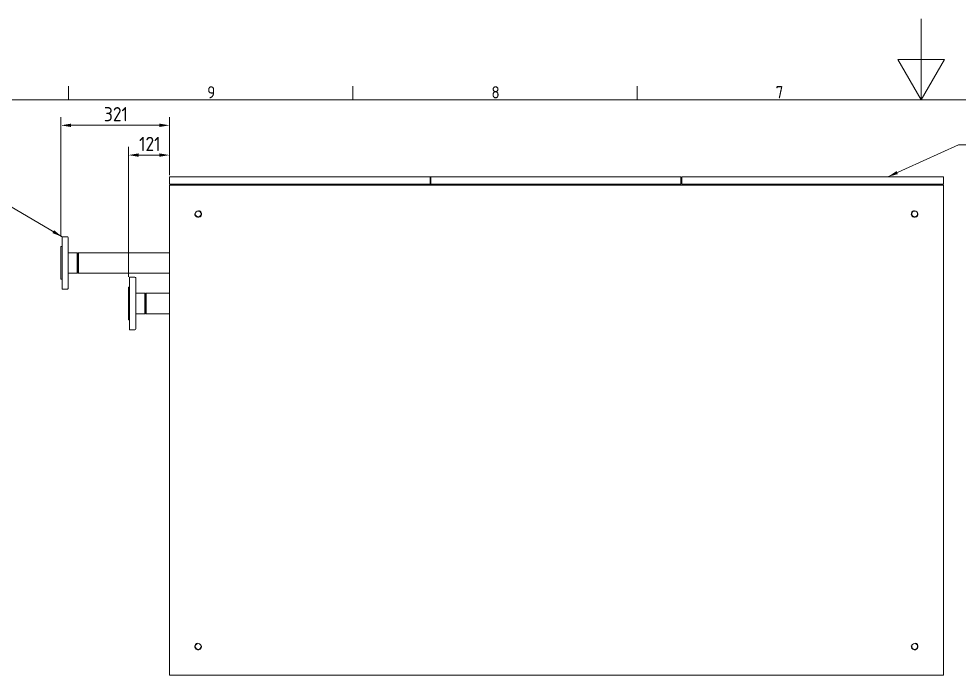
# Model space of a CAD drawing. Header units: millimetres. Extents: x 0 to 10092, y 0 to 7128.
# Drawn here: x 2376 to 5158, y 5186 to 7128 of the extents above; entities that cross this region are included whole.
import ezdxf

# ---------------------------------------------------------------- set-up
doc = ezdxf.new("R2010")
doc.units = ezdxf.units.MM
doc.header["$LTSCALE"] = 12
doc.layers.get('0').update_dxf_attribs({"color": 3, "lineweight": 5, "true_color": 0x00ff00})
for name, color, linetype, lineweight, true_color in [('가시적인 것(ISO)', 3, 'Continuous', 5, 0x00ff00), ('가시적인 좁은 것(ISO)', 3, 'Continuous', 5, 0x00ff00), ('기호(ISO)', 5, 'Continuous', 5, 0x0000ff), ('치수(ISO)', 2, 'Continuous', 5, 0xffff00)]:
    doc.layers.add(name, color=color, linetype=linetype, lineweight=lineweight, true_color=true_color)
doc.layers.add('경계(ISO)', color=7, linetype='Continuous', lineweight=5)
doc.styles.add('문자 텍스트_PSTEK_POSCO', font='isocp.shx')
doc.styles.add('치수 텍스트_PSTEK_POSCO', font='isocp.shx')
doc.dimstyles.new('치수_PSTEK_POSCO', dxfattribs={"dimscale": 12, "dimtxt": 3.5, "dimasz": 2.5, "dimexe": 2, "dimexo": 2.5, "dimgap": 1, "dimtad": 1, "dimrnd": 1e-08, "dimdsep": 46, "dimtxsty": '치수 텍스트_PSTEK_POSCO', "dimcen": 0.09, "dimdle": 10, "dimclrd": 7, "dimclre": 7, "dimclrt": 2, "dimadec": 1, "dimazin": 2, "dimtfac": 1, "dimtmove": 0, "dimatfit": 3, "dimfxl": 1, "dimtolj": 1, "dimlwd": -1, "dimlwe": -1, "dimarcsym": 0})
doc.dimstyles.new('치수_PSTEK_POSCO$7', dxfattribs={"dimscale": 12, "dimtxt": 3.5, "dimasz": 2.5, "dimexe": 2, "dimexo": 2.5, "dimgap": 1, "dimtad": 1, "dimrnd": 1e-08, "dimdsep": 46, "dimtxsty": '치수 텍스트_PSTEK_POSCO', "dimcen": 0.09, "dimdle": 10, "dimclrd": 7, "dimclre": 7, "dimclrt": 2, "dimadec": 1, "dimazin": 2, "dimtfac": 1, "dimtmove": 0, "dimatfit": 3, "dimfxl": 1, "dimtolj": 1, "dimlwd": -1, "dimlwe": -1, "dimarcsym": 0})

# ---------------------------------------------------------------- blocks, each defined once
blk = doc.blocks.new('경계 Default Border')
at = {"layer": '경계(ISO)'}
for p, q in [((210.25, 574), (210.25, 577.4)), ((280.33, 574), (280.33, 577.4)), ((350.42, 574), (350.42, 577.4))]:
    blk.add_line(p, q, dxfattribs=at)
at = {"layer": '경계(ISO)', "flags": 128}
for points in [[(420.5, 594), (420.5, 574), (414.73, 584), (426.27, 584), (420.5, 574)], [(20, 20), (20, 574), (821, 574), (821, 20), (20, 20)]]:
    blk.add_lwpolyline(points, dxfattribs=at)
at = {"layer": '경계(ISO)', "color": 2, "true_color": 0xffff00, "char_height": 3, "attachment_point": 7, "style": '문자 텍스트_PSTEK_POSCO'}
for s, insert in [('7', (384.6, 574.39)), ('9', (244.44, 574.37)), ('8', (314.52, 574.37))]:
    blk.add_mtext(s, dxfattribs=dict(at, insert=insert))
blk = doc.blocks.new('*D31')
at = {"layer": 'Defpoints', "color": 0, "transparency": 16777216}
for p in [(2500.5, 6812.8), (2821.5, 6635.6), (2500.5, 6454.1)]:
    blk.add_point(p, dxfattribs=at)
at = {"layer": '치수(ISO)', "color": 7, "transparency": 16777216}
for p, q in [((2500.5, 6484.1), (2500.5, 6836.8)), ((2821.5, 6665.6), (2821.5, 6836.8)), ((2791.5, 6812.8), (2530.5, 6812.8))]:
    blk.add_line(p, q, dxfattribs=at)
for points in [[(2530.5, 6817.8), (2530.5, 6807.8), (2500.5, 6812.8)], [(2791.5, 6817.8), (2791.5, 6807.8), (2821.5, 6812.8)]]:
    blk.add_solid(points, dxfattribs=at)
at = {"layer": '치수(ISO)', "color": 2, "transparency": 16777216, "insert": (2627.4, 6845.8), "char_height": 42, "attachment_point": 4, "style": '치수 텍스트_PSTEK_POSCO'}
blk.add_mtext('\\A1;321', dxfattribs=at)
blk = doc.blocks.new('*D32')
at = {"layer": 'Defpoints', "color": 0, "transparency": 16777216}
for p in [(2821.5, 6724.7), (2821.5, 6635.6), (2700.5, 6334.1)]:
    blk.add_point(p, dxfattribs=at)
at = {"layer": '치수(ISO)', "color": 7, "transparency": 16777216}
for p, q in [((2700.5, 6364.1), (2700.5, 6748.7)), ((2821.5, 6665.6), (2821.5, 6748.7)), ((2730.5, 6724.7), (2791.5, 6724.7))]:
    blk.add_line(p, q, dxfattribs=at)
for points in [[(2730.5, 6729.7), (2730.5, 6719.7), (2700.5, 6724.7)], [(2791.5, 6729.7), (2791.5, 6719.7), (2821.5, 6724.7)]]:
    blk.add_solid(points, dxfattribs=at)
at = {"layer": '치수(ISO)', "color": 2, "transparency": 16777216, "insert": (2731.6, 6757.7), "char_height": 42, "attachment_point": 4, "style": '치수 텍스트_PSTEK_POSCO'}
blk.add_mtext('\\A1;121', dxfattribs=at)

msp = doc.modelspace()

# ---------------------------------------------------------------- linework, layer by layer
at = {"layer": '가시적인 것(ISO)'}
for p, q in [((2821.517, 6638.586), (2821.517, 6660.586)), ((2821.517, 6660.586), (3595.017, 6660.586)), ((3593.017, 6638.586), (3593.017, 6660.586)), ((3593.017, 6660.586), (4335.017, 6660.586)), ((3595.017, 6638.586), (3595.017, 6660.586)), ((4335.017, 6638.586), (4335.017, 6660.586)), ((4338.017, 6638.586), (4338.017, 6660.586)), ((4338.017, 6660.586), (5111.517, 6660.586)), ((5111.517, 6638.586), (5111.517, 6660.586)), ((3595.017, 6638.586), (2821.517, 6638.586)), ((2821.517, 6635.586), (2821.517, 5185.586)), ((5111.517, 6635.586), (2821.517, 6635.586)), ((2877.517, 6635.586), (2877.517, 6638.586)), ((2885.517, 6635.586), (2885.517, 6638.586)), ((2899.217, 6635.586), (2899.217, 6638.586)), ((3533.817, 6635.586), (3533.817, 6638.586)), ((3547.517, 6635.586), (3547.517, 6638.586)), ((3555.517, 6635.586), (3555.517, 6638.586)), ((4335.017, 6638.586), (3593.017, 6638.586)), ((3627.517, 6635.586), (3627.517, 6638.586)), ((3635.517, 6635.586), (3635.517, 6638.586)), ((3649.217, 6635.586), (3649.217, 6638.586)), ((4283.817, 6635.586), (4283.817, 6638.586)), ((4297.517, 6635.586), (4297.517, 6638.586)), ((4305.517, 6635.586), (4305.517, 6638.586)), ((5111.517, 6638.586), (4338.017, 6638.586)), ((4377.517, 6635.586), (4377.517, 6638.586)), ((4385.517, 6635.586), (4385.517, 6638.586)), ((4399.217, 6635.586), (4399.217, 6638.586)), ((5033.817, 6635.586), (5033.817, 6638.586)), ((5047.517, 6635.586), (5047.517, 6638.586)), ((5055.517, 6635.586), (5055.517, 6638.586)), ((5111.517, 5185.586), (5111.517, 6635.586)), ((2503.517, 6483.086), (2503.517, 6328.086)), ((2503.517, 6483.086), (2519.517, 6483.086)), ((2521.517, 6481.086), (2521.517, 6330.086)), ((2500.517, 6357.086), (2500.517, 6454.086)), ((2500.517, 6454.086), (2503.517, 6454.086)), ((2521.517, 6435.836), (2548.517, 6435.836)), ((2548.517, 6375.336), (2548.517, 6435.836)), ((2550.517, 6433.836), (2548.517, 6435.836)), ((2550.517, 6433.236), (2552.167, 6435.836)), ((2550.517, 6377.336), (2550.517, 6433.836)), ((2552.167, 6435.836), (2552.167, 6375.336)), ((2552.167, 6435.836), (2821.517, 6435.836)), ((2521.517, 6375.336), (2548.517, 6375.336)), ((2550.517, 6377.336), (2548.517, 6375.336)), ((2550.517, 6377.936), (2552.167, 6375.336)), ((2552.167, 6375.336), (2821.517, 6375.336)), ((2500.517, 6357.086), (2503.517, 6357.086)), ((2703.517, 6363.086), (2703.517, 6208.086)), ((2703.517, 6363.086), (2719.517, 6363.086)), ((2721.517, 6361.086), (2721.517, 6210.086)), ((2503.517, 6328.086), (2519.517, 6328.086)), ((2700.517, 6237.086), (2700.517, 6334.086)), ((2700.517, 6334.086), (2703.517, 6334.086)), ((2721.517, 6315.836), (2748.517, 6315.836)), ((2748.517, 6255.336), (2748.517, 6315.836)), ((2750.517, 6313.836), (2748.517, 6315.836)), ((2750.517, 6313.236), (2752.167, 6315.836)), ((2750.517, 6257.336), (2750.517, 6313.836)), ((2752.167, 6315.836), (2752.167, 6255.336)), ((2752.167, 6315.836), (2821.517, 6315.836)), ((2700.517, 6237.086), (2703.517, 6237.086)), ((2721.517, 6255.336), (2748.517, 6255.336)), ((2750.517, 6257.336), (2748.517, 6255.336)), ((2750.517, 6257.936), (2752.167, 6255.336)), ((2752.167, 6255.336), (2821.517, 6255.336)), ((2703.517, 6208.086), (2719.517, 6208.086)), ((2821.517, 5185.586), (5111.517, 5185.586))]:
    msp.add_line(p, q, dxfattribs=at)
for centre in [(2906.517, 6550.586), (5026.517, 6550.586), (2906.517, 5270.586), (5026.517, 5270.586)]:
    msp.add_circle(centre, 8.647, dxfattribs=at)
for centre, start, end in [((2519.517, 6481.086), 0, 90), ((2719.517, 6361.086), 0, 90), ((2519.517, 6330.086), 270, 0), ((2719.517, 6210.086), 270, 0)]:
    msp.add_arc(centre, 2, start, end, dxfattribs=at)
at = {"layer": '가시적인 좁은 것(ISO)'}
for p, q in [((2878.261, 6638.586), (2878.261, 6635.586)), ((2884.773, 6635.586), (2884.773, 6638.586)), ((3548.261, 6638.586), (3548.261, 6635.586)), ((3554.773, 6635.586), (3554.773, 6638.586)), ((3628.261, 6638.586), (3628.261, 6635.586)), ((3634.773, 6635.586), (3634.773, 6638.586)), ((4298.261, 6638.586), (4298.261, 6635.586)), ((4304.773, 6635.586), (4304.773, 6638.586)), ((4378.261, 6638.586), (4378.261, 6635.586)), ((4384.773, 6635.586), (4384.773, 6638.586)), ((5048.261, 6638.586), (5048.261, 6635.586)), ((5054.773, 6635.586), (5054.773, 6638.586))]:
    msp.add_line(p, q, dxfattribs=at)
for centre, start, end in [((2906.517, 6550.586), 170, 80), ((5026.517, 6550.586), 100, 10), ((2906.517, 5270.586), 100, 10), ((5026.517, 5270.586), 170, 80)]:
    msp.add_arc(centre, 10, start, end, dxfattribs=at)

# ---------------------------------------------------------------- block references
at = {"xscale": 12, "yscale": 12, "zscale": 12}
msp.add_blockref('경계 Default Border', (0, 0), dxfattribs=at)

# ---------------------------------------------------------------- dimensions: what is measured, and where the dimension line sits
at = {"layer": '치수(ISO)', "color": 7}
for base, p1, p2, picture, middle in [((2500.517, 6812.826), (2821.517, 6635.586), (2500.517, 6454.086), '*D31', (2661.017, 6812.826)), ((2821.517, 6724.672), (2700.517, 6334.086), (2821.517, 6635.586), '*D32', (2761.017, 6724.672))]:
    dim = msp.add_linear_dim(base=base, p1=p1, p2=p2, angle=180, dimstyle='치수_PSTEK_POSCO', override={"dimdec": 2, "dimtp": 0, "dimtm": 0, "dimtdec": 2, "dimtofl": 0, "dimatfit": 1}, dxfattribs=at)
    dim.commit()
    dim.dimension.update_dxf_attribs({"geometry": picture, "text_midpoint": middle, "dimtype": 160})

# ---------------------------------------------------------------- leaders
at = {"layer": '기호(ISO)', "color": 7, "annotation_type": 0, "has_hookline": 1}
for points, hookline_direction, text_width in [([(4947.586, 6660.586), (5156.429, 6755.094), (5186.429, 6755.094)], 0, 289.185), ([(2503.517, 6483.086), (2273.298, 6617.833), (2243.298, 6617.833)], 1, 649.243)]:
    msp.add_leader(points, dimstyle='치수_PSTEK_POSCO$7', override={"dimtad": 0}, dxfattribs=dict(at, hookline_direction=hookline_direction, text_width=text_width))

doc.saveas('drawing.dxf')
